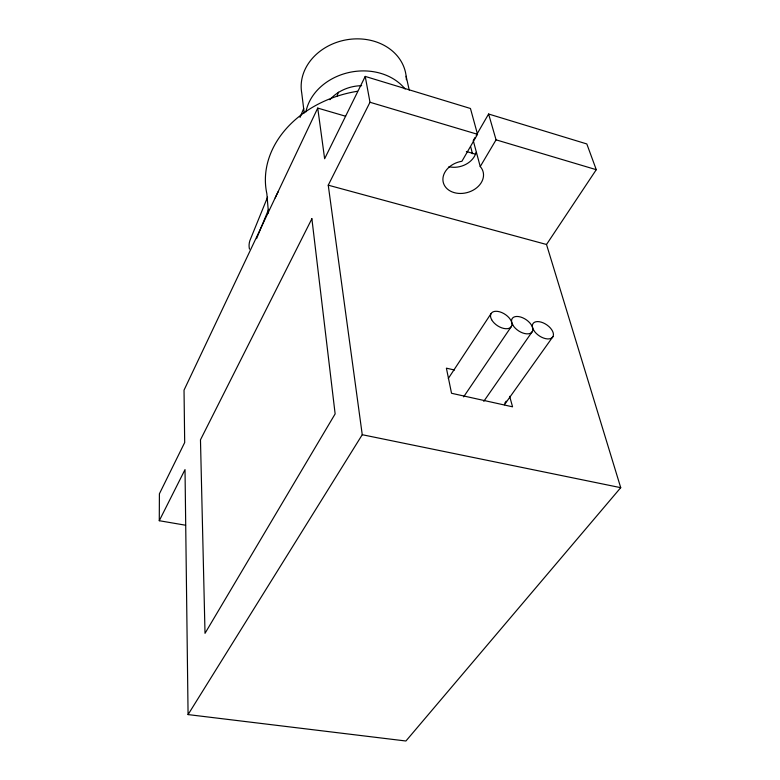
<?xml version="1.0" encoding="UTF-8"?>
<svg xmlns="http://www.w3.org/2000/svg" width="780" height="780" viewBox="0 0 780 780"><rect width="100%" height="100%" fill="white"/><g stroke="black" fill="none" stroke-linecap="round" stroke-linejoin="round"><path stroke-width="1.17" d="M185.582 525.223L159.276 520.718L159.403 493.798L184.684 442.543L184.031 390.136L317.733 108.088L345.618 116.239M267.56 197.165L250.643 238.729A26.462 19.997 -4.5 0 0 249.473 249.122M300.037 117.419L303.703 108.439M256.561 238.66L268.603 209.381M159.276 520.718L185.016 469.599L188.078 714.587L405.922 741L620.724 487.675L546.517 244.491L596.271 169.689L586.823 143.949L488.602 114.016L496.06 139.834L480.236 166.559A20.621 15.873 -15.6 0 1 471.237 191.139A20.621 15.873 -15.6 0 1 443.459 183.105A20.621 15.873 -15.6 0 1 461.926 161.265L477.526 134.306L470.457 108.488L365.225 76.42L324.636 158.73L317.733 108.088M188.078 714.587L362.252 434.714L328.244 185.182L369.993 102.268L365.225 76.42M475.02 137.495L473.245 140.556L480.236 166.559M476.2 135.457L488.602 114.016M448.295 378.505L491.088 313.55M463.613 396.874L511.446 326.381M483.776 401.339L532.34 331.51M504.816 403.114L506.2 401.173M504.416 404.771L552.991 336.57M362.252 434.714L620.724 487.675M454.545 370.022L446.394 368.16L451.532 393.276L512.558 406.819L509.662 396.318M328.244 185.182L546.517 244.491M466.372 151.505L475.654 154.216M369.993 102.268L477.526 134.306M496.06 139.834L596.271 169.689M406.146 76.264L409.227 90.09M304.2 112.924L301.743 93.054A52.903 44.216 -11.1 0 1 349.421 39.361A52.903 44.216 -11.1 0 1 406.37 79.726M268.476 213.028L266.867 193.762A104.676 82.339 -10.4 0 1 357.464 91.27M305.906 111.92A54.493 44.587 -10.8 0 1 348.543 72.598A54.493 44.587 -10.8 0 1 405.132 89.056M329.891 99.704A37.401 30.595 -10.8 0 1 361.637 85.693M337.194 96.301A19.168 15.883 -10.9 0 1 338.491 92.186M275.194 197.925A108.712 82.865 -10.2 0 1 278.304 191.558M470.613 146.659A104.676 82.339 -10.4 0 1 472.339 153.728M476.092 152.334A20.163 15.805 -16.1 0 1 448.9 166.715M311.883 218.741L200.47 439.832L205.013 633.331L335.137 413.897L311.883 218.741M533.588 330.018A11.924 6.659 34.2 0 0 551.86 337.896A11.924 6.659 34.2 0 0 543.212 322.871A11.924 6.659 34.2 0 0 533.588 330.018M512.743 324.899A11.983 6.747 33.7 0 0 531.17 332.836A11.983 6.747 33.7 0 0 522.658 317.762A11.983 6.747 33.7 0 0 512.743 324.899M491.644 319.712A12.041 6.844 33.2 0 0 510.227 327.707A12.041 6.844 33.2 0 0 501.862 312.595A12.041 6.844 33.2 0 0 491.644 319.712"/></g></svg>
